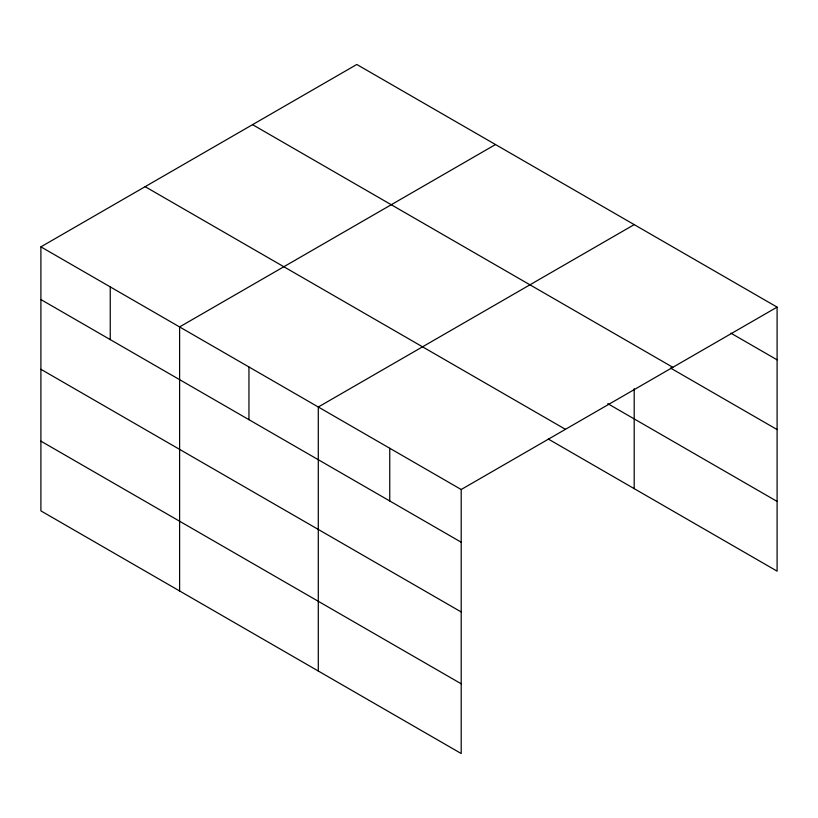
<?xml version="1.0" encoding="UTF-8"?>
<svg xmlns="http://www.w3.org/2000/svg" width="818" height="818" viewBox="0 0 818 818"><rect width="100%" height="100%" fill="white"/><g stroke="black" fill="none" stroke-linecap="round" stroke-linejoin="round"><path stroke-width="1.23" d="M461.199 611.956L461.199 489.512L40.9 246.852L40.9 510.882L461.199 753.531L461.199 611.956L40.9 369.296M548.336 439.072L777.1 571.148L777.1 307.118L356.801 64.469L40.9 246.852M495.504 144.541L179.602 326.924L179.602 590.954M634.195 224.623L318.294 407.006L318.294 671.026M461.199 489.512L777.1 307.118M730.934 333.182L777.1 359.838M252.558 124.653L672.856 367.313M670.474 368.008L777.1 429.573M607.784 403.663L777.1 501.414M145.144 186.668L565.442 429.317M40.9 299.562L461.199 542.222M40.9 441.147L461.199 683.797M634.195 388.662L634.195 488.643M389.746 448.254L389.746 500.974M248.948 366.965L248.948 419.675M110.246 286.893L110.246 339.603"/></g></svg>
